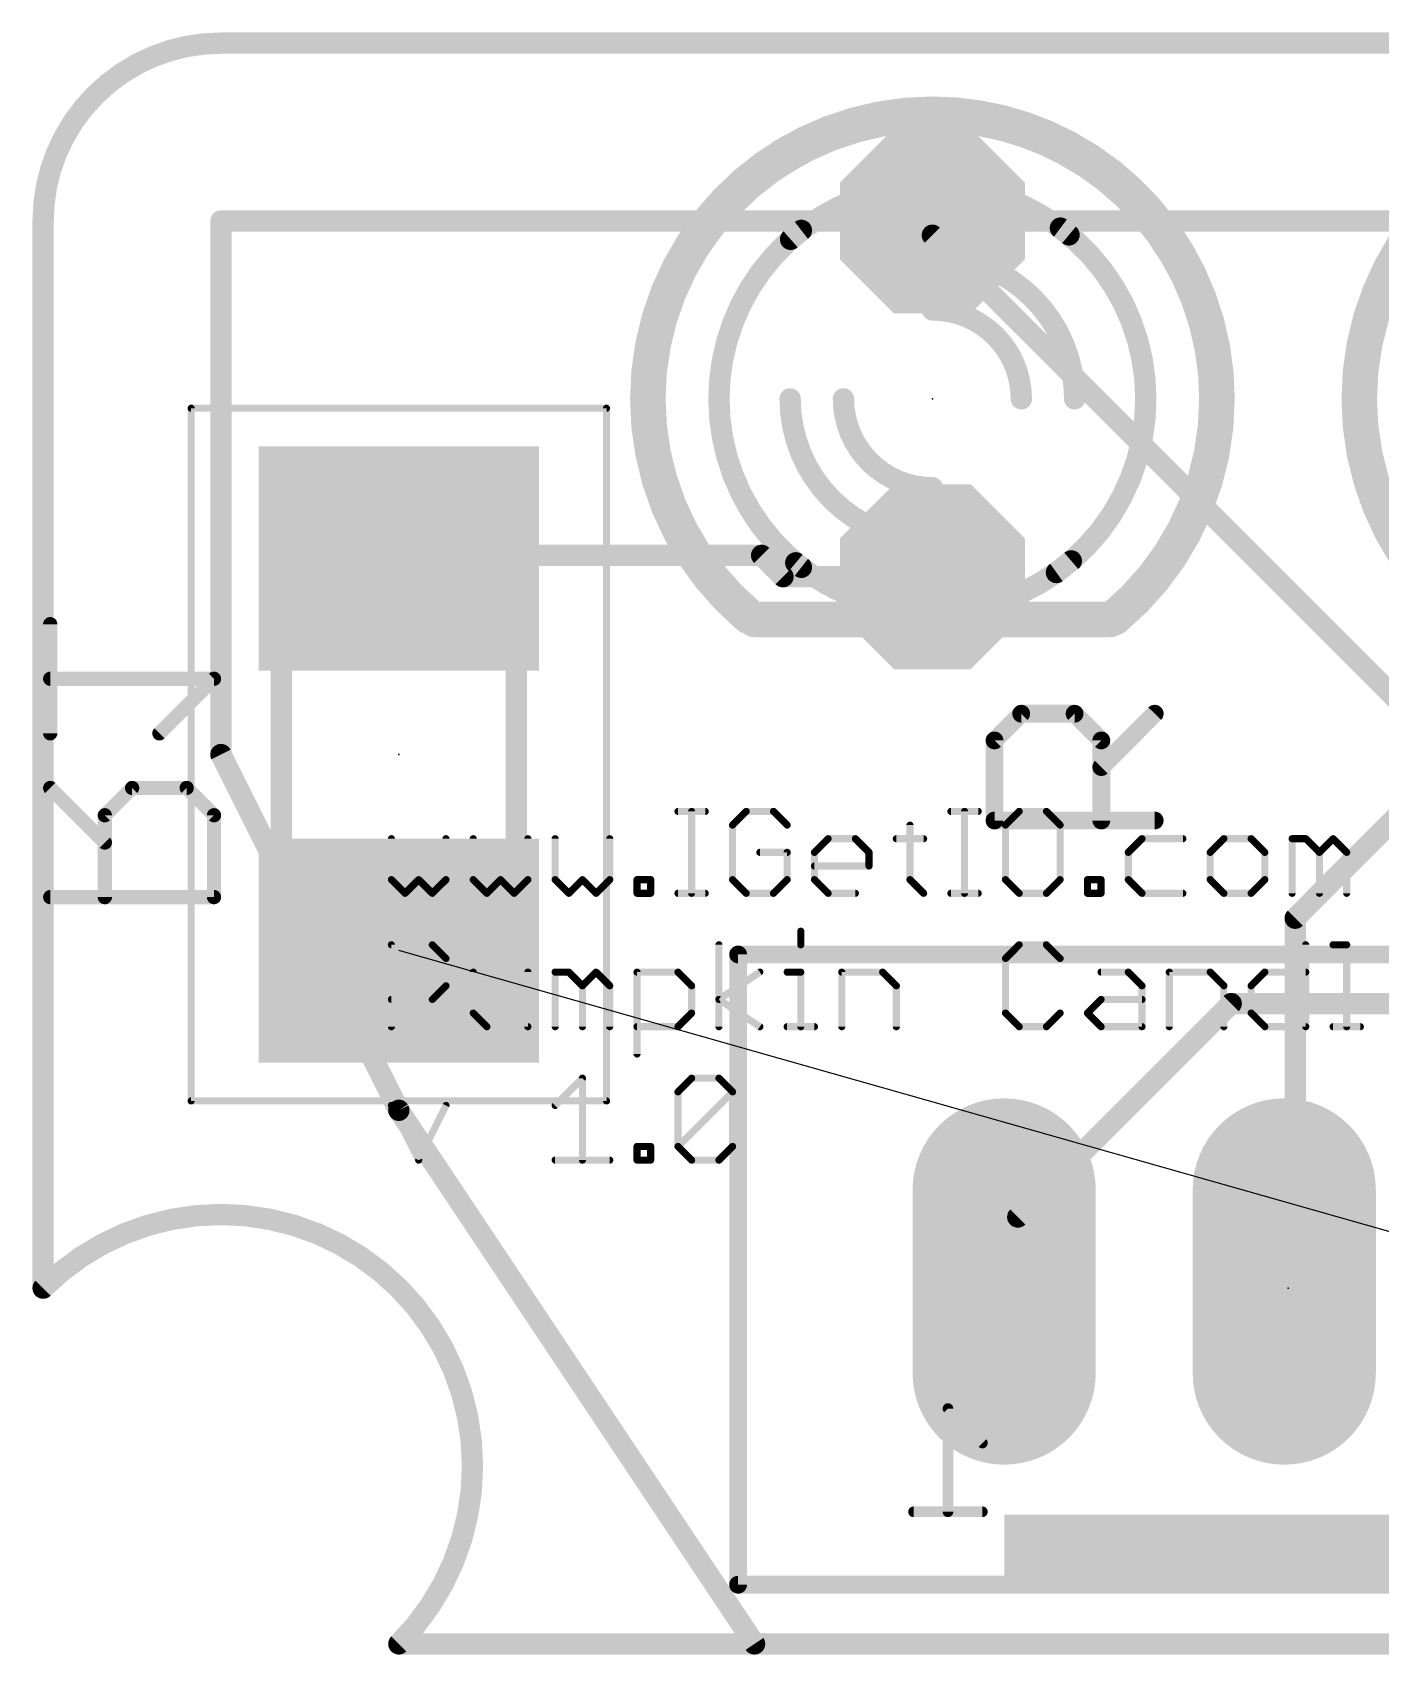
# Model space of a CAD drawing. Extents: x 12.6 to 30.6, y 19 to 30.6.
# Drawn here: x 12.62 to 22.25, y 18.97 to 30.56 of the extents above; entities that cross this region are included whole.
import ezdxf

# ---------------------------------------------------------------- set-up
doc = ezdxf.new("R2010")
doc.units = 0
for name, color, linetype in [('1', 22, 'CONTINUOUS'), ('16', 175, 'CONTINUOUS'), ('17', 82, 'CONTINUOUS'), ('19', 53, 'CONTINUOUS'), ('20', 7, 'CONTINUOUS'), ('21', 253, 'CONTINUOUS'), ('22', 253, 'CONTINUOUS'), ('23', 7, 'CONTINUOUS'), ('24', 7, 'CONTINUOUS'), ('25', 253, 'CONTINUOUS'), ('26', 253, 'CONTINUOUS'), ('40', 175, 'CONTINUOUS'), ('51', 253, 'CONTINUOUS'), ('52', 253, 'CONTINUOUS')]:
    doc.layers.add(name, color=color, linetype=linetype)

# ---------------------------------------------------------------- blocks, each defined once
blk = doc.blocks.new('RECT')
blk.add_solid([(-0.5, -0.5), (0.5, -0.5), (-0.5, 0.5), (0.5, 0.5)])
blk = doc.blocks.new('LONGP100')
at = {"const_width": 1}
blk.add_lwpolyline([(-0.5, 0), (0.5, 0)], dxfattribs=at)
at = {"const_width": 0.5}
for points in [[(-0.5, 0.25, 1), (-0.5, -0.25)], [(0.5, -0.25, 1), (0.5, 0.25)]]:
    blk.add_lwpolyline(points, format="xyb", dxfattribs=at)
blk = doc.blocks.new('OCTAGONP')
at = {"const_width": 0.5}
blk.add_lwpolyline([(-0.25, -0.1036), (-0.25, 0.1036), (-0.1036, 0.25), (0.1036, 0.25), (0.25, 0.1036), (0.25, -0.1036), (0.1036, -0.25), (-0.1036, -0.25), (-0.25, -0.1036), (-0.25, 0.1036)], dxfattribs=at)

msp = doc.modelspace()

# ---------------------------------------------------------------- linework, layer by layer
at = {"layer": '1', "const_width": 0.1524}
for points in [[(19.05, 29.1084), (19.05, 29.21)], [(22.7076, 25.4508), (19.05, 29.1084)], [(22.86, 25.4508), (21.6408, 24.2316)], [(21.6408, 24.2316), (21.6408, 21.6408)], [(21.6408, 21.6408), (21.5625, 21.6375)]]:
    msp.add_lwpolyline(points, dxfattribs=at)
at = {"layer": '1', "const_width": 0.0762}
for points in [[(19.0881, 29.21, 1), (19.0119, 29.21)], [(19.0119, 29.1084, 1), (19.0881, 29.1084)], [(19.0769, 29.1353, 1), (19.0231, 29.0815)], [(21.6789, 24.2316, 1), (21.6027, 24.2316)], [(21.6139, 24.2585, 1), (21.6677, 24.2047)], [(21.5609, 21.6756, 1), (21.5641, 21.5994)], [(21.6027, 21.6408, 1), (21.6789, 21.6408)], [(21.6424, 21.6027, 1), (21.6392, 21.6789)]]:
    msp.add_lwpolyline(points, format="xyb", dxfattribs=at)
at = {"layer": '16', "const_width": 0.1524}
for points in [[(13.97, 29.21), (13.97, 25.4)], [(29.21, 29.21), (13.97, 29.21)], [(17.8308, 26.8224), (15.24, 26.8224)], [(15.24, 26.8224), (15.24, 26.8)], [(17.9832, 26.67), (17.8308, 26.8224)], [(19.05, 26.67), (17.9832, 26.67)], [(13.97, 25.4), (15.24, 22.86)], [(19.6596, 22.098), (21.1836, 23.622)], [(21.1836, 23.622), (22.86, 23.622)], [(15.24, 22.86), (17.78, 19.05)], [(19.6596, 21.6408), (19.6596, 22.098)], [(19.6596, 21.6408), (19.5625, 21.6375)], [(17.78, 19.05), (25.4, 19.05)]]:
    msp.add_lwpolyline(points, dxfattribs=at)
at = {"layer": '16', "const_width": 0.0762}
for points in [[(14.0081, 29.21, 1), (13.9319, 29.21)], [(13.97, 29.2481, 1), (13.97, 29.1719)], [(15.24, 26.8605, 1), (15.24, 26.7843)], [(15.2781, 26.8224, 1), (15.2019, 26.8224)], [(17.8577, 26.8493, 1), (17.8039, 26.7955)], [(17.8308, 26.7843, 1), (17.8308, 26.8605)], [(15.2019, 26.8, 1), (15.2781, 26.8)], [(17.9832, 26.7081, 1), (17.9832, 26.6319)], [(17.9563, 26.6431, 1), (18.0101, 26.6969)], [(19.05, 26.6319, 1), (19.05, 26.7081)], [(14.0041, 25.417, 1), (13.9359, 25.383)], [(13.9319, 25.4, 1), (14.0081, 25.4)], [(21.1836, 23.6601, 1), (21.1836, 23.5839)], [(21.2105, 23.5951, 1), (21.1567, 23.6489)], [(15.2717, 22.8811, 1), (15.2083, 22.8389)], [(15.2059, 22.843, 1), (15.2741, 22.877)], [(19.6977, 22.098, 1), (19.6215, 22.098)], [(19.6327, 22.1249, 1), (19.6865, 22.0711)], [(19.5612, 21.6756, 1), (19.5638, 21.5994)], [(19.6215, 21.6408, 1), (19.6977, 21.6408)], [(19.6609, 21.6027, 1), (19.6583, 21.6789)], [(17.78, 19.0881, 1), (17.78, 19.0119)], [(17.7483, 19.0289, 1), (17.8117, 19.0711)]]:
    msp.add_lwpolyline(points, format="xyb", dxfattribs=at)
at = {"layer": '19'}
msp.add_line((23.5625, 21.6375), (15.24, 24), dxfattribs=at)
at = {"layer": '20'}
for points, const_width in [([(13.97, 30.48, 0.4142), (12.7, 29.21)], 0.1524), ([(13.97, 30.5181, 1), (13.97, 30.4419)], 0.0762), ([(13.97, 30.4419, 1), (13.97, 30.5181)], 0.0762), ([(12.7381, 29.21, 1), (12.6619, 29.21)], 0.0762), ([(12.6619, 29.21, 1), (12.7381, 29.21)], 0.0762), ([(15.24, 19.05, 1), (12.7, 21.59)], 0.1524), ([(12.6619, 21.59, 1), (12.7381, 21.59)], 0.0762), ([(12.6731, 21.6169, 1), (12.7269, 21.5631)], 0.0762), ([(15.24, 19.0881, 1), (15.24, 19.0119)], 0.0762), ([(15.2131, 19.0769, 1), (15.2669, 19.0231)], 0.0762)]:
    msp.add_lwpolyline(points, format="xyb", dxfattribs=dict(at, const_width=const_width))
at = {"layer": '20', "const_width": 0.1524}
for points in [[(29.21, 30.48), (13.97, 30.48)], [(12.7, 29.21), (12.7, 21.59)], [(15.24, 19.05), (27.94, 19.05)]]:
    msp.add_lwpolyline(points, dxfattribs=at)
at = {"layer": '21'}
for points, const_width in [([(18.0418, 29.7043, 0.2691), (17.018, 27.94)], 0.254), ([(18.0733, 29.6492, 1), (18.0103, 29.7594)], 0.127), ([(21.082, 27.94, 0.277), (20.0062, 29.7329)], 0.254), ([(20.0361, 29.7889, 1), (19.9763, 29.6769)], 0.127), ([(23.1218, 29.7043, 0.2691), (22.098, 27.94)], 0.254), ([(18.1144, 29.143, 0.2315), (17.526, 27.94)], 0.1524), ([(18.1378, 29.1129, 1), (18.091, 29.1731)], 0.0762), ([(20.574, 27.94, 0.2361), (19.9644, 29.1592)], 0.1524), ([(19.9873, 29.1897, 1), (19.9415, 29.1287)], 0.0762), ([(17.018, 27.94, 0.2206), (17.7374, 26.3888)], 0.254), ([(17.0815, 27.94, 1), (16.9545, 27.94)], 0.127), ([(20.3509, 26.379, 0.2226), (21.082, 27.94)], 0.254), ([(21.1455, 27.94, 1), (21.0185, 27.94)], 0.127), ([(22.098, 27.94, 0.2206), (22.8174, 26.3888)], 0.254), ([(22.1615, 27.94, 1), (22.0345, 27.94)], 0.127), ([(16.9545, 27.94, 1), (17.0815, 27.94)], 0.127), ([(17.526, 27.94, 0.2315), (18.1144, 26.737)], 0.1524), ([(17.5641, 27.94, 1), (17.4879, 27.94)], 0.0762), ([(17.4879, 27.94, 1), (17.5641, 27.94)], 0.0762), ([(19.9358, 26.6999, 0.2422), (20.574, 27.94)], 0.1524), ([(20.6121, 27.94, 1), (20.5359, 27.94)], 0.0762), ([(20.5359, 27.94, 1), (20.6121, 27.94)], 0.0762), ([(21.0185, 27.94, 1), (21.1455, 27.94)], 0.127), ([(22.0345, 27.94, 1), (22.1615, 27.94)], 0.127), ([(18.091, 26.7069, 1), (18.1378, 26.7671)], 0.0762), ([(19.9137, 26.7309, 1), (19.9579, 26.6689)], 0.0762), ([(17.6964, 26.3403, 1), (17.7784, 26.4373)], 0.127), ([(20.3102, 26.4278, 1), (20.3916, 26.3302)], 0.127)]:
    msp.add_lwpolyline(points, format="xyb", dxfattribs=dict(at, const_width=const_width))
at = {"layer": '22'}
for points, const_width in [([(25.5125, 23.9725), (17.6625, 23.9725)], 0.127), ([(17.6625, 23.9725), (17.6625, 19.4725)], 0.127), ([(19.4069, 20.4846), (19.1612, 20.7303)], 0.0762), ([(19.1612, 20.7303), (19.1612, 19.9931)], 0.0762), ([(19.4069, 19.9931), (18.9154, 19.9931)], 0.0762), ([(17.6625, 19.4725), (25.5125, 19.4725)], 0.127)]:
    msp.add_lwpolyline(points, dxfattribs=dict(at, const_width=const_width))
for points, const_width in [([(17.6943, 23.9725, 1), (17.6308, 23.9725)], 0.0635), ([(17.6625, 24.0042, 1), (17.6625, 23.9408)], 0.0635), ([(19.1802, 20.7303, 1), (19.1421, 20.7303)], 0.0381), ([(19.1746, 20.7438, 1), (19.1477, 20.7169)], 0.0381), ([(19.3934, 20.4711, 1), (19.4204, 20.4981)], 0.0381), ([(18.9154, 20.0122, 1), (18.9154, 19.9741)], 0.0381), ([(19.1421, 19.9931, 1), (19.1802, 19.9931)], 0.0381), ([(19.4069, 19.9741, 1), (19.4069, 20.0122)], 0.0381), ([(17.6625, 19.5042, 1), (17.6625, 19.4408)], 0.0635), ([(17.6308, 19.4725, 1), (17.6943, 19.4725)], 0.0635)]:
    msp.add_lwpolyline(points, format="xyb", dxfattribs=dict(at, const_width=const_width))
at = {"layer": '23'}
msp.add_point((19.05, 27.94), dxfattribs=at)
at = {"layer": '24'}
for p in [(15.24, 25.4), (21.59, 21.59)]:
    msp.add_point(p, dxfattribs=at)
at = {"layer": '25'}
for points, const_width in [([(19.4935, 25.5011), (19.6842, 25.6918)], 0.127), ([(19.6842, 25.6918), (20.0655, 25.6918)], 0.127), ([(20.0655, 25.6918), (20.2562, 25.5011)], 0.127), ([(20.2562, 25.3104), (20.6375, 25.6918)], 0.127), ([(19.4935, 24.9291), (19.4935, 25.5011)], 0.127), ([(20.2562, 25.5011), (20.2562, 24.9291)], 0.127), ([(17.2333, 24.9941), (17.4282, 24.9941)], 0.0508), ([(17.3307, 24.4094), (17.3307, 24.9941)], 0.0508), ([(17.7205, 24.9941), (17.6231, 24.8966)], 0.0508), ([(17.9154, 24.9941), (17.7205, 24.9941)], 0.0508), ([(18.0129, 24.8966), (17.9154, 24.9941)], 0.0508), ([(19.1823, 24.9941), (19.3772, 24.9941)], 0.0508), ([(19.2797, 24.4094), (19.2797, 24.9941)], 0.0508), ([(19.6695, 24.9941), (19.5721, 24.8966)], 0.0508), ([(19.8644, 24.9941), (19.6695, 24.9941)], 0.0508), ([(19.9619, 24.8966), (19.8644, 24.9941)], 0.0508), ([(17.6231, 24.8966), (17.6231, 24.5068)], 0.0508), ([(18.8899, 24.8966), (18.8899, 24.5068)], 0.0508), ([(20.6375, 24.9291), (19.4935, 24.9291)], 0.127), ([(19.5721, 24.8966), (19.5721, 24.5068)], 0.0508), ([(19.9619, 24.5068), (19.9619, 24.8966)], 0.0508), ([(15.1869, 24.7992), (15.1869, 24.5068)], 0.0508), ([(15.5767, 24.5068), (15.5767, 24.7992)], 0.0508), ([(15.7716, 24.7992), (15.7716, 24.5068)], 0.0508), ([(16.1614, 24.5068), (16.1614, 24.7992)], 0.0508), ([(16.3562, 24.7992), (16.3562, 24.5068)], 0.0508), ([(16.746, 24.5068), (16.746, 24.7992)], 0.0508), ([(18.2078, 24.7017), (18.3052, 24.7992)], 0.0508), ([(18.3052, 24.7992), (18.5001, 24.7992)], 0.0508), ([(18.5001, 24.7992), (18.5976, 24.7017)], 0.0508), ([(18.7925, 24.7992), (18.9874, 24.7992)], 0.0508), ([(20.5466, 24.7992), (20.4491, 24.7017)], 0.0508), ([(20.8389, 24.7992), (20.5466, 24.7992)], 0.0508), ([(21.1313, 24.7992), (21.0338, 24.7017)], 0.0508), ([(21.3262, 24.7992), (21.1313, 24.7992)], 0.0508), ([(21.4236, 24.7017), (21.3262, 24.7992)], 0.0508), ([(21.6185, 24.4094), (21.6185, 24.7992)], 0.0508), ([(21.6185, 24.7992), (21.716, 24.7992)], 0.0508), ([(21.716, 24.7992), (21.8134, 24.7017)], 0.0508), ([(21.8134, 24.7017), (21.9109, 24.7992)], 0.0508), ([(21.9109, 24.7992), (22.0083, 24.7017)], 0.0508), ([(18.0129, 24.7017), (17.818, 24.7017)], 0.0508), ([(18.0129, 24.5068), (18.0129, 24.7017)], 0.0508), ([(18.2078, 24.5068), (18.2078, 24.7017)], 0.0508), ([(18.5976, 24.7017), (18.5976, 24.6043)], 0.0508), ([(20.4491, 24.7017), (20.4491, 24.5068)], 0.0508), ([(21.0338, 24.7017), (21.0338, 24.5068)], 0.0508), ([(21.4236, 24.5068), (21.4236, 24.7017)], 0.0508), ([(21.8134, 24.7017), (21.8134, 24.4094)], 0.0508), ([(22.0083, 24.7017), (22.0083, 24.4094)], 0.0508), ([(18.5976, 24.6043), (18.2078, 24.6043)], 0.0508), ([(15.1869, 24.5068), (15.2843, 24.4094)], 0.0508), ([(15.2843, 24.4094), (15.3818, 24.5068)], 0.0508), ([(15.3818, 24.5068), (15.4792, 24.4094)], 0.0508), ([(15.4792, 24.4094), (15.5767, 24.5068)], 0.0508), ([(15.7716, 24.5068), (15.869, 24.4094)], 0.0508), ([(15.869, 24.4094), (15.9665, 24.5068)], 0.0508), ([(15.9665, 24.5068), (16.0639, 24.4094)], 0.0508), ([(16.0639, 24.4094), (16.1614, 24.5068)], 0.0508), ([(16.3562, 24.5068), (16.4537, 24.4094)], 0.0508), ([(16.4537, 24.4094), (16.5511, 24.5068)], 0.0508), ([(16.5511, 24.5068), (16.6486, 24.4094)], 0.0508), ([(16.6486, 24.4094), (16.746, 24.5068)], 0.0508), ([(16.9409, 24.4094), (16.9409, 24.5068)], 0.0508), ([(16.9409, 24.5068), (17.0384, 24.5068)], 0.0508), ([(17.0384, 24.5068), (17.0384, 24.4094)], 0.0508), ([(17.6231, 24.5068), (17.7205, 24.4094)], 0.0508), ([(17.9154, 24.4094), (18.0129, 24.5068)], 0.0508), ([(18.3052, 24.4094), (18.2078, 24.5068)], 0.0508), ([(18.8899, 24.5068), (18.9874, 24.4094)], 0.0508), ([(19.5721, 24.5068), (19.6695, 24.4094)], 0.0508), ([(19.8644, 24.4094), (19.9619, 24.5068)], 0.0508), ([(20.1568, 24.4094), (20.1568, 24.5068)], 0.0508), ([(20.1568, 24.5068), (20.2542, 24.5068)], 0.0508), ([(20.2542, 24.5068), (20.2542, 24.4094)], 0.0508), ([(20.4491, 24.5068), (20.5466, 24.4094)], 0.0508), ([(21.0338, 24.5068), (21.1313, 24.4094)], 0.0508), ([(21.3262, 24.4094), (21.4236, 24.5068)], 0.0508), ([(17.0384, 24.4094), (16.9409, 24.4094)], 0.0508), ([(17.2333, 24.4094), (17.4282, 24.4094)], 0.0508), ([(17.7205, 24.4094), (17.9154, 24.4094)], 0.0508), ([(18.5001, 24.4094), (18.3052, 24.4094)], 0.0508), ([(19.1823, 24.4094), (19.3772, 24.4094)], 0.0508), ([(19.6695, 24.4094), (19.8644, 24.4094)], 0.0508), ([(20.2542, 24.4094), (20.1568, 24.4094)], 0.0508), ([(20.5466, 24.4094), (20.8389, 24.4094)], 0.0508), ([(21.1313, 24.4094), (21.3262, 24.4094)], 0.0508), ([(18.1103, 24.139), (18.1103, 24.0416)], 0.0508), ([(15.1869, 23.4569), (15.1869, 24.0416)], 0.0508), ([(15.1869, 24.0416), (15.4792, 24.0416)], 0.0508), ([(15.4792, 24.0416), (15.5767, 23.9441)], 0.0508), ([(17.5256, 23.4569), (17.5256, 24.0416)], 0.0508), ([(19.6695, 24.0416), (19.5721, 23.9441)], 0.0508), ([(19.8644, 24.0416), (19.6695, 24.0416)], 0.0508), ([(19.9619, 23.9441), (19.8644, 24.0416)], 0.0508), ([(21.716, 24.0416), (21.716, 23.4569)], 0.0508), ([(21.9109, 24.0416), (22.0083, 24.0416)], 0.0508), ([(22.0083, 24.0416), (22.0083, 23.4569)], 0.0508), ([(15.5767, 23.9441), (15.5767, 23.7492)], 0.0508), ([(15.7716, 23.8467), (15.7716, 23.5543)], 0.0508), ([(16.1614, 23.4569), (16.1614, 23.8467)], 0.0508), ([(16.3562, 23.4569), (16.3562, 23.8467)], 0.0508), ([(16.3562, 23.8467), (16.4537, 23.8467)], 0.0508), ([(16.4537, 23.8467), (16.5511, 23.7492)], 0.0508), ([(16.5511, 23.7492), (16.6486, 23.8467)], 0.0508), ([(16.6486, 23.8467), (16.746, 23.7492)], 0.0508), ([(16.9409, 23.262), (16.9409, 23.8467)], 0.0508), ([(16.9409, 23.8467), (17.2333, 23.8467)], 0.0508), ([(17.2333, 23.8467), (17.3307, 23.7492)], 0.0508), ([(17.5256, 23.6518), (17.818, 23.8467)], 0.0508), ([(18.0129, 23.8467), (18.1103, 23.8467)], 0.0508), ([(18.1103, 23.8467), (18.1103, 23.4569)], 0.0508), ([(18.4027, 23.4569), (18.4027, 23.8467)], 0.0508), ([(18.4027, 23.8467), (18.695, 23.8467)], 0.0508), ([(18.695, 23.8467), (18.7925, 23.7492)], 0.0508), ([(19.5721, 23.9441), (19.5721, 23.5543)], 0.0508), ([(20.2542, 23.8467), (20.4491, 23.8467)], 0.0508), ([(20.4491, 23.8467), (20.5466, 23.7492)], 0.0508), ([(20.7415, 23.4569), (20.7415, 23.8467)], 0.0508), ([(20.7415, 23.8467), (21.0338, 23.8467)], 0.0508), ([(21.0338, 23.8467), (21.1313, 23.7492)], 0.0508), ([(21.3262, 23.7492), (21.4236, 23.8467)], 0.0508), ([(21.4236, 23.8467), (21.716, 23.8467)], 0.0508), ([(15.5767, 23.7492), (15.4792, 23.6518)], 0.0508), ([(16.5511, 23.7492), (16.5511, 23.4569)], 0.0508), ([(16.746, 23.7492), (16.746, 23.4569)], 0.0508), ([(17.3307, 23.7492), (17.3307, 23.5543)], 0.0508), ([(18.7925, 23.7492), (18.7925, 23.4569)], 0.0508), ([(20.5466, 23.7492), (20.5466, 23.4569)], 0.0508), ([(21.1313, 23.7492), (21.1313, 23.4569)], 0.0508), ([(21.3262, 23.5543), (21.3262, 23.7492)], 0.0508), ([(15.4792, 23.6518), (15.1869, 23.6518)], 0.0508), ([(17.818, 23.4569), (17.5256, 23.6518)], 0.0508), ([(20.1568, 23.5543), (20.2542, 23.6518)], 0.0508), ([(20.2542, 23.6518), (20.5466, 23.6518)], 0.0508), ([(15.7716, 23.5543), (15.869, 23.4569)], 0.0508), ([(17.3307, 23.5543), (17.2333, 23.4569)], 0.0508), ([(19.5721, 23.5543), (19.6695, 23.4569)], 0.0508), ([(19.8644, 23.4569), (19.9619, 23.5543)], 0.0508), ([(20.2542, 23.4569), (20.1568, 23.5543)], 0.0508), ([(21.4236, 23.4569), (21.3262, 23.5543)], 0.0508), ([(15.869, 23.4569), (16.1614, 23.4569)], 0.0508), ([(17.2333, 23.4569), (16.9409, 23.4569)], 0.0508), ([(18.0129, 23.4569), (18.2078, 23.4569)], 0.0508), ([(19.6695, 23.4569), (19.8644, 23.4569)], 0.0508), ([(20.5466, 23.4569), (20.2542, 23.4569)], 0.0508), ([(21.716, 23.4569), (21.4236, 23.4569)], 0.0508), ([(21.9109, 23.4569), (22.1058, 23.4569)], 0.0508), ([(16.3562, 22.8942), (16.5511, 23.0891)], 0.0508), ([(16.5511, 23.0891), (16.5511, 22.5044)], 0.0508), ([(17.2333, 22.9916), (17.3307, 23.0891)], 0.0508), ([(17.3307, 23.0891), (17.5256, 23.0891)], 0.0508), ([(17.5256, 23.0891), (17.6231, 22.9916)], 0.0508), ([(17.2333, 22.6018), (17.2333, 22.9916)], 0.0508), ([(17.2333, 22.6018), (17.6231, 22.9916)], 0.0508), ([(17.6231, 22.9916), (17.6231, 22.6018)], 0.0508), ([(15.1869, 22.8942), (15.3818, 22.5044)], 0.0508), ([(15.3818, 22.5044), (15.5767, 22.8942)], 0.0508), ([(16.9409, 22.5044), (16.9409, 22.6018)], 0.0508), ([(16.9409, 22.6018), (17.0384, 22.6018)], 0.0508), ([(17.0384, 22.6018), (17.0384, 22.5044)], 0.0508), ([(17.3307, 22.5044), (17.2333, 22.6018)], 0.0508), ([(17.6231, 22.6018), (17.5256, 22.5044)], 0.0508), ([(16.3562, 22.5044), (16.746, 22.5044)], 0.0508), ([(17.0384, 22.5044), (16.9409, 22.5044)], 0.0508), ([(17.5256, 22.5044), (17.3307, 22.5044)], 0.0508)]:
    msp.add_lwpolyline(points, dxfattribs=dict(at, const_width=const_width))
for points, const_width in [([(19.6842, 25.7235, 1), (19.6842, 25.66)], 0.0635), ([(19.7066, 25.6693, 1), (19.6617, 25.7142)], 0.0635), ([(20.088, 25.7142, 1), (20.0431, 25.6693)], 0.0635), ([(20.0655, 25.66, 1), (20.0655, 25.7235)], 0.0635), ([(20.66, 25.6693, 1), (20.615, 25.7142)], 0.0635), ([(19.5253, 25.5011, 1), (19.4618, 25.5011)], 0.0635), ([(19.4711, 25.5235, 1), (19.516, 25.4786)], 0.0635), ([(20.2879, 25.5011, 1), (20.2244, 25.5011)], 0.0635), ([(20.2337, 25.4786, 1), (20.2786, 25.5235)], 0.0635), ([(20.2337, 25.3329, 1), (20.2786, 25.288)], 0.0635), ([(17.2333, 25.0068, 1), (17.2333, 24.9814)], 0.0254), ([(17.3434, 24.9941, 1), (17.318, 24.9941)], 0.0254), ([(17.4282, 24.9814, 1), (17.4282, 25.0068)], 0.0254), ([(17.7205, 25.0068, 1), (17.7205, 24.9814)], 0.0254), ([(17.7295, 24.9851, 1), (17.7116, 25.0031)], 0.0254), ([(17.9244, 25.0031, 1), (17.9065, 24.9851)], 0.0254), ([(17.9154, 24.9814, 1), (17.9154, 25.0068)], 0.0254), ([(19.1823, 25.0068, 1), (19.1823, 24.9814)], 0.0254), ([(19.2924, 24.9941, 1), (19.267, 24.9941)], 0.0254), ([(19.3772, 24.9814, 1), (19.3772, 25.0068)], 0.0254), ([(19.6695, 25.0068, 1), (19.6695, 24.9814)], 0.0254), ([(19.6785, 24.9851, 1), (19.6605, 25.0031)], 0.0254), ([(19.8734, 25.0031, 1), (19.8554, 24.9851)], 0.0254), ([(19.8644, 24.9814, 1), (19.8644, 25.0068)], 0.0254), ([(17.6358, 24.8966, 1), (17.6104, 24.8966)], 0.0254), ([(17.6141, 24.9056, 1), (17.6321, 24.8877)], 0.0254), ([(18.0039, 24.8877, 1), (18.0219, 24.9056)], 0.0254), ([(18.9026, 24.8966, 1), (18.8772, 24.8966)], 0.0254), ([(19.4935, 24.9609, 1), (19.4935, 24.8974)], 0.0635), ([(19.4618, 24.9291, 1), (19.5253, 24.9291)], 0.0635), ([(19.5848, 24.8966, 1), (19.5594, 24.8966)], 0.0254), ([(19.5631, 24.9056, 1), (19.5811, 24.8877)], 0.0254), ([(19.9746, 24.8966, 1), (19.9492, 24.8966)], 0.0254), ([(19.9529, 24.8877, 1), (19.9709, 24.9056)], 0.0254), ([(20.2244, 24.9291, 1), (20.2879, 24.9291)], 0.0635), ([(20.6375, 24.8974, 1), (20.6375, 24.9609)], 0.0635), ([(15.1996, 24.7992, 1), (15.1742, 24.7992)], 0.0254), ([(15.5894, 24.7992, 1), (15.564, 24.7992)], 0.0254), ([(15.7843, 24.7992, 1), (15.7589, 24.7992)], 0.0254), ([(16.1741, 24.7992, 1), (16.1487, 24.7992)], 0.0254), ([(16.3689, 24.7992, 1), (16.3436, 24.7992)], 0.0254), ([(16.7587, 24.7992, 1), (16.7333, 24.7992)], 0.0254), ([(18.3052, 24.8119, 1), (18.3052, 24.7865)], 0.0254), ([(18.3142, 24.7902, 1), (18.2963, 24.8082)], 0.0254), ([(18.5091, 24.8082, 1), (18.4912, 24.7902)], 0.0254), ([(18.5001, 24.7865, 1), (18.5001, 24.8119)], 0.0254), ([(18.7925, 24.8119, 1), (18.7925, 24.7865)], 0.0254), ([(18.9874, 24.7865, 1), (18.9874, 24.8119)], 0.0254), ([(20.5466, 24.8119, 1), (20.5466, 24.7865)], 0.0254), ([(20.5555, 24.7902, 1), (20.5376, 24.8082)], 0.0254), ([(20.8389, 24.7865, 1), (20.8389, 24.8119)], 0.0254), ([(21.1313, 24.8119, 1), (21.1313, 24.7865)], 0.0254), ([(21.1402, 24.7902, 1), (21.1223, 24.8082)], 0.0254), ([(21.3351, 24.8082, 1), (21.3172, 24.7902)], 0.0254), ([(21.3262, 24.7865, 1), (21.3262, 24.8119)], 0.0254), ([(21.6312, 24.7992, 1), (21.6058, 24.7992)], 0.0254), ([(21.6185, 24.8119, 1), (21.6185, 24.7865)], 0.0254), ([(21.7249, 24.8082, 1), (21.707, 24.7902)], 0.0254), ([(21.716, 24.7865, 1), (21.716, 24.8119)], 0.0254), ([(21.9198, 24.8082, 1), (21.9019, 24.7902)], 0.0254), ([(21.9198, 24.7902, 1), (21.9019, 24.8082)], 0.0254), ([(17.818, 24.7144, 1), (17.818, 24.689)], 0.0254), ([(18.0256, 24.7017, 1), (18.0002, 24.7017)], 0.0254), ([(18.0129, 24.689, 1), (18.0129, 24.7144)], 0.0254), ([(18.2205, 24.7017, 1), (18.1951, 24.7017)], 0.0254), ([(18.1988, 24.7107, 1), (18.2168, 24.6928)], 0.0254), ([(18.6103, 24.7017, 1), (18.5849, 24.7017)], 0.0254), ([(18.5886, 24.6928, 1), (18.6066, 24.7107)], 0.0254), ([(20.4618, 24.7017, 1), (20.4364, 24.7017)], 0.0254), ([(20.4401, 24.7107, 1), (20.4581, 24.6928)], 0.0254), ([(21.0465, 24.7017, 1), (21.0211, 24.7017)], 0.0254), ([(21.0248, 24.7107, 1), (21.0428, 24.6928)], 0.0254), ([(21.4363, 24.7017, 1), (21.4109, 24.7017)], 0.0254), ([(21.4146, 24.6928, 1), (21.4326, 24.7107)], 0.0254), ([(21.8261, 24.7017, 1), (21.8007, 24.7017)], 0.0254), ([(21.8044, 24.7107, 1), (21.8224, 24.6928)], 0.0254), ([(21.8044, 24.6928, 1), (21.8224, 24.7107)], 0.0254), ([(22.021, 24.7017, 1), (21.9956, 24.7017)], 0.0254), ([(21.9993, 24.6928, 1), (22.0173, 24.7107)], 0.0254), ([(18.2078, 24.617, 1), (18.2078, 24.5916)], 0.0254), ([(18.5849, 24.6043, 1), (18.6103, 24.6043)], 0.0254), ([(18.5976, 24.5916, 1), (18.5976, 24.617)], 0.0254), ([(15.1958, 24.5158, 1), (15.1779, 24.4979)], 0.0254), ([(15.1742, 24.5068, 1), (15.1996, 24.5068)], 0.0254), ([(15.3907, 24.5158, 1), (15.3728, 24.4979)], 0.0254), ([(15.3907, 24.4979, 1), (15.3728, 24.5158)], 0.0254), ([(15.564, 24.5068, 1), (15.5894, 24.5068)], 0.0254), ([(15.5856, 24.4979, 1), (15.5677, 24.5158)], 0.0254), ([(15.7805, 24.5158, 1), (15.7626, 24.4979)], 0.0254), ([(15.7589, 24.5068, 1), (15.7843, 24.5068)], 0.0254), ([(15.9754, 24.5158, 1), (15.9575, 24.4979)], 0.0254), ([(15.9754, 24.4979, 1), (15.9575, 24.5158)], 0.0254), ([(16.1487, 24.5068, 1), (16.1741, 24.5068)], 0.0254), ([(16.1703, 24.4979, 1), (16.1524, 24.5158)], 0.0254), ([(16.3652, 24.5158, 1), (16.3473, 24.4979)], 0.0254), ([(16.3436, 24.5068, 1), (16.3689, 24.5068)], 0.0254), ([(16.5601, 24.5158, 1), (16.5422, 24.4979)], 0.0254), ([(16.5601, 24.4979, 1), (16.5422, 24.5158)], 0.0254), ([(16.7333, 24.5068, 1), (16.7587, 24.5068)], 0.0254), ([(16.755, 24.4979, 1), (16.7371, 24.5158)], 0.0254), ([(16.9536, 24.5068, 1), (16.9282, 24.5068)], 0.0254), ([(16.9409, 24.5195, 1), (16.9409, 24.4941)], 0.0254), ([(17.0511, 24.5068, 1), (17.0257, 24.5068)], 0.0254), ([(17.0384, 24.4941, 1), (17.0384, 24.5195)], 0.0254), ([(17.6321, 24.5158, 1), (17.6141, 24.4979)], 0.0254), ([(17.6104, 24.5068, 1), (17.6358, 24.5068)], 0.0254), ([(18.0002, 24.5068, 1), (18.0256, 24.5068)], 0.0254), ([(18.0219, 24.4979, 1), (18.0039, 24.5158)], 0.0254), ([(18.2168, 24.5158, 1), (18.1988, 24.4979)], 0.0254), ([(18.1951, 24.5068, 1), (18.2205, 24.5068)], 0.0254), ([(18.8772, 24.5068, 1), (18.9026, 24.5068)], 0.0254), ([(18.8989, 24.5158, 1), (18.881, 24.4979)], 0.0254), ([(19.5811, 24.5158, 1), (19.5631, 24.4979)], 0.0254), ([(19.5594, 24.5068, 1), (19.5848, 24.5068)], 0.0254), ([(19.9492, 24.5068, 1), (19.9746, 24.5068)], 0.0254), ([(19.9709, 24.4979, 1), (19.9529, 24.5158)], 0.0254), ([(20.1695, 24.5068, 1), (20.1441, 24.5068)], 0.0254), ([(20.1568, 24.5195, 1), (20.1568, 24.4941)], 0.0254), ([(20.2669, 24.5068, 1), (20.2415, 24.5068)], 0.0254), ([(20.2542, 24.4941, 1), (20.2542, 24.5195)], 0.0254), ([(20.4581, 24.5158, 1), (20.4401, 24.4979)], 0.0254), ([(20.4364, 24.5068, 1), (20.4618, 24.5068)], 0.0254), ([(21.0428, 24.5158, 1), (21.0248, 24.4979)], 0.0254), ([(21.0211, 24.5068, 1), (21.0465, 24.5068)], 0.0254), ([(21.4109, 24.5068, 1), (21.4363, 24.5068)], 0.0254), ([(21.4326, 24.4979, 1), (21.4146, 24.5158)], 0.0254), ([(15.2753, 24.4184, 1), (15.2933, 24.4004)], 0.0254), ([(15.2753, 24.4004, 1), (15.2933, 24.4184)], 0.0254), ([(15.4702, 24.4184, 1), (15.4882, 24.4004)], 0.0254), ([(15.4702, 24.4004, 1), (15.4882, 24.4184)], 0.0254), ([(15.86, 24.4184, 1), (15.878, 24.4004)], 0.0254), ([(15.86, 24.4004, 1), (15.878, 24.4184)], 0.0254), ([(16.0549, 24.4184, 1), (16.0729, 24.4004)], 0.0254), ([(16.0549, 24.4004, 1), (16.0729, 24.4184)], 0.0254), ([(16.4447, 24.4184, 1), (16.4627, 24.4004)], 0.0254), ([(16.4447, 24.4004, 1), (16.4627, 24.4184)], 0.0254), ([(16.6396, 24.4184, 1), (16.6576, 24.4004)], 0.0254), ([(16.6396, 24.4004, 1), (16.6576, 24.4184)], 0.0254), ([(16.9409, 24.4221, 1), (16.9409, 24.3967)], 0.0254), ([(16.9282, 24.4094, 1), (16.9536, 24.4094)], 0.0254), ([(17.0257, 24.4094, 1), (17.0511, 24.4094)], 0.0254), ([(17.0384, 24.3967, 1), (17.0384, 24.4221)], 0.0254), ([(17.2333, 24.4221, 1), (17.2333, 24.3967)], 0.0254), ([(17.318, 24.4094, 1), (17.3434, 24.4094)], 0.0254), ([(17.4282, 24.3967, 1), (17.4282, 24.4221)], 0.0254), ([(17.7205, 24.4221, 1), (17.7205, 24.3967)], 0.0254), ([(17.7116, 24.4004, 1), (17.7295, 24.4184)], 0.0254), ([(17.9065, 24.4184, 1), (17.9244, 24.4004)], 0.0254), ([(17.9154, 24.3967, 1), (17.9154, 24.4221)], 0.0254), ([(18.3052, 24.4221, 1), (18.3052, 24.3967)], 0.0254), ([(18.2963, 24.4004, 1), (18.3142, 24.4184)], 0.0254), ([(18.5001, 24.3967, 1), (18.5001, 24.4221)], 0.0254), ([(18.9784, 24.4004, 1), (18.9964, 24.4184)], 0.0254), ([(19.1823, 24.4221, 1), (19.1823, 24.3967)], 0.0254), ([(19.267, 24.4094, 1), (19.2924, 24.4094)], 0.0254), ([(19.3772, 24.3967, 1), (19.3772, 24.4221)], 0.0254), ([(19.6695, 24.4221, 1), (19.6695, 24.3967)], 0.0254), ([(19.6605, 24.4004, 1), (19.6785, 24.4184)], 0.0254), ([(19.8554, 24.4184, 1), (19.8734, 24.4004)], 0.0254), ([(19.8644, 24.3967, 1), (19.8644, 24.4221)], 0.0254), ([(20.1568, 24.4221, 1), (20.1568, 24.3967)], 0.0254), ([(20.1441, 24.4094, 1), (20.1695, 24.4094)], 0.0254), ([(20.2415, 24.4094, 1), (20.2669, 24.4094)], 0.0254), ([(20.2542, 24.3967, 1), (20.2542, 24.4221)], 0.0254), ([(20.5466, 24.4221, 1), (20.5466, 24.3967)], 0.0254), ([(20.5376, 24.4004, 1), (20.5555, 24.4184)], 0.0254), ([(20.8389, 24.3967, 1), (20.8389, 24.4221)], 0.0254), ([(21.1313, 24.4221, 1), (21.1313, 24.3967)], 0.0254), ([(21.1223, 24.4004, 1), (21.1402, 24.4184)], 0.0254), ([(21.3172, 24.4184, 1), (21.3351, 24.4004)], 0.0254), ([(21.3262, 24.3967, 1), (21.3262, 24.4221)], 0.0254), ([(21.6058, 24.4094, 1), (21.6312, 24.4094)], 0.0254), ([(21.8007, 24.4094, 1), (21.8261, 24.4094)], 0.0254), ([(21.9956, 24.4094, 1), (22.021, 24.4094)], 0.0254), ([(18.123, 24.139, 1), (18.0976, 24.139)], 0.0254), ([(15.1996, 24.0416, 1), (15.1742, 24.0416)], 0.0254), ([(15.1869, 24.0543, 1), (15.1869, 24.0289)], 0.0254), ([(15.4882, 24.0506, 1), (15.4702, 24.0326)], 0.0254), ([(15.4792, 24.0289, 1), (15.4792, 24.0543)], 0.0254), ([(17.5383, 24.0416, 1), (17.5129, 24.0416)], 0.0254), ([(18.0976, 24.0416, 1), (18.123, 24.0416)], 0.0254), ([(19.6695, 24.0543, 1), (19.6695, 24.0289)], 0.0254), ([(19.6785, 24.0326, 1), (19.6605, 24.0506)], 0.0254), ([(19.8734, 24.0506, 1), (19.8554, 24.0326)], 0.0254), ([(19.8644, 24.0289, 1), (19.8644, 24.0543)], 0.0254), ([(21.7287, 24.0416, 1), (21.7033, 24.0416)], 0.0254), ([(21.9109, 24.0543, 1), (21.9109, 24.0289)], 0.0254), ([(22.021, 24.0416, 1), (21.9956, 24.0416)], 0.0254), ([(22.0083, 24.0289, 1), (22.0083, 24.0543)], 0.0254), ([(15.5894, 23.9441, 1), (15.564, 23.9441)], 0.0254), ([(15.5677, 23.9352, 1), (15.5856, 23.9531)], 0.0254), ([(15.7843, 23.8467, 1), (15.7589, 23.8467)], 0.0254), ([(16.1741, 23.8467, 1), (16.1487, 23.8467)], 0.0254), ([(16.3562, 23.8594, 1), (16.3562, 23.834)], 0.0254), ([(16.3689, 23.8467, 1), (16.3436, 23.8467)], 0.0254), ([(16.4627, 23.8557, 1), (16.4447, 23.8377)], 0.0254), ([(16.4537, 23.834, 1), (16.4537, 23.8594)], 0.0254), ([(16.6576, 23.8557, 1), (16.6396, 23.8377)], 0.0254), ([(16.6576, 23.8377, 1), (16.6396, 23.8557)], 0.0254), ([(16.9536, 23.8467, 1), (16.9282, 23.8467)], 0.0254), ([(16.9409, 23.8594, 1), (16.9409, 23.834)], 0.0254), ([(17.2423, 23.8557, 1), (17.2243, 23.8377)], 0.0254), ([(17.2333, 23.834, 1), (17.2333, 23.8594)], 0.0254), ([(17.825, 23.8361, 1), (17.8109, 23.8573)], 0.0254), ([(18.0129, 23.8594, 1), (18.0129, 23.834)], 0.0254), ([(18.123, 23.8467, 1), (18.0976, 23.8467)], 0.0254), ([(18.1103, 23.834, 1), (18.1103, 23.8594)], 0.0254), ([(18.4154, 23.8467, 1), (18.39, 23.8467)], 0.0254), ([(18.4027, 23.8594, 1), (18.4027, 23.834)], 0.0254), ([(18.704, 23.8557, 1), (18.6861, 23.8377)], 0.0254), ([(18.695, 23.834, 1), (18.695, 23.8594)], 0.0254), ([(19.5848, 23.9441, 1), (19.5594, 23.9441)], 0.0254), ([(19.5631, 23.9531, 1), (19.5811, 23.9352)], 0.0254), ([(19.9529, 23.9352, 1), (19.9709, 23.9531)], 0.0254), ([(20.2542, 23.8594, 1), (20.2542, 23.834)], 0.0254), ([(20.4581, 23.8557, 1), (20.4401, 23.8377)], 0.0254), ([(20.4491, 23.834, 1), (20.4491, 23.8594)], 0.0254), ([(20.7542, 23.8467, 1), (20.7288, 23.8467)], 0.0254), ([(20.7415, 23.8594, 1), (20.7415, 23.834)], 0.0254), ([(21.0428, 23.8557, 1), (21.0248, 23.8377)], 0.0254), ([(21.0338, 23.834, 1), (21.0338, 23.8594)], 0.0254), ([(21.4236, 23.8594, 1), (21.4236, 23.834)], 0.0254), ([(21.4326, 23.8377, 1), (21.4146, 23.8557)], 0.0254), ([(21.716, 23.834, 1), (21.716, 23.8594)], 0.0254), ([(15.564, 23.7492, 1), (15.5894, 23.7492)], 0.0254), ([(15.5856, 23.7403, 1), (15.5677, 23.7582)], 0.0254), ([(16.5638, 23.7492, 1), (16.5384, 23.7492)], 0.0254), ([(16.5422, 23.7582, 1), (16.5601, 23.7403)], 0.0254), ([(16.5422, 23.7403, 1), (16.5601, 23.7582)], 0.0254), ([(16.7587, 23.7492, 1), (16.7333, 23.7492)], 0.0254), ([(16.7371, 23.7403, 1), (16.755, 23.7582)], 0.0254), ([(17.3434, 23.7492, 1), (17.318, 23.7492)], 0.0254), ([(17.3218, 23.7403, 1), (17.3397, 23.7582)], 0.0254), ([(18.8052, 23.7492, 1), (18.7798, 23.7492)], 0.0254), ([(18.7835, 23.7403, 1), (18.8015, 23.7582)], 0.0254), ([(20.5593, 23.7492, 1), (20.5339, 23.7492)], 0.0254), ([(20.5376, 23.7403, 1), (20.5556, 23.7582)], 0.0254), ([(21.144, 23.7492, 1), (21.1186, 23.7492)], 0.0254), ([(21.1223, 23.7403, 1), (21.1403, 23.7582)], 0.0254), ([(21.3389, 23.7492, 1), (21.3135, 23.7492)], 0.0254), ([(21.3172, 23.7582, 1), (21.3352, 23.7403)], 0.0254), ([(15.1869, 23.6645, 1), (15.1869, 23.6391)], 0.0254), ([(15.4702, 23.6608, 1), (15.4882, 23.6428)], 0.0254), ([(15.4792, 23.6391, 1), (15.4792, 23.6645)], 0.0254), ([(17.5327, 23.6624, 1), (17.5186, 23.6412)], 0.0254), ([(17.5186, 23.6624, 1), (17.5327, 23.6412)], 0.0254), ([(20.2542, 23.6645, 1), (20.2542, 23.6391)], 0.0254), ([(20.2632, 23.6428, 1), (20.2452, 23.6608)], 0.0254), ([(20.5466, 23.6391, 1), (20.5466, 23.6645)], 0.0254), ([(15.7805, 23.5633, 1), (15.7626, 23.5454)], 0.0254), ([(15.7589, 23.5543, 1), (15.7843, 23.5543)], 0.0254), ([(17.318, 23.5543, 1), (17.3434, 23.5543)], 0.0254), ([(17.3397, 23.5454, 1), (17.3218, 23.5633)], 0.0254), ([(19.5811, 23.5633, 1), (19.5631, 23.5454)], 0.0254), ([(19.5594, 23.5543, 1), (19.5848, 23.5543)], 0.0254), ([(19.9709, 23.5454, 1), (19.9529, 23.5633)], 0.0254), ([(20.1658, 23.5633, 1), (20.1478, 23.5454)], 0.0254), ([(20.1478, 23.5633, 1), (20.1658, 23.5454)], 0.0254), ([(21.3352, 23.5633, 1), (21.3172, 23.5454)], 0.0254), ([(21.3135, 23.5543, 1), (21.3389, 23.5543)], 0.0254), ([(15.1742, 23.4569, 1), (15.1996, 23.4569)], 0.0254), ([(15.869, 23.4696, 1), (15.869, 23.4442)], 0.0254), ([(15.86, 23.4479, 1), (15.878, 23.4659)], 0.0254), ([(16.1487, 23.4569, 1), (16.1741, 23.4569)], 0.0254), ([(16.1614, 23.4442, 1), (16.1614, 23.4696)], 0.0254), ([(16.3436, 23.4569, 1), (16.3689, 23.4569)], 0.0254), ([(16.5384, 23.4569, 1), (16.5638, 23.4569)], 0.0254), ([(16.7333, 23.4569, 1), (16.7587, 23.4569)], 0.0254), ([(16.9409, 23.4696, 1), (16.9409, 23.4442)], 0.0254), ([(17.2243, 23.4659, 1), (17.2423, 23.4479)], 0.0254), ([(17.2333, 23.4442, 1), (17.2333, 23.4696)], 0.0254), ([(17.5129, 23.4569, 1), (17.5383, 23.4569)], 0.0254), ([(17.8109, 23.4463, 1), (17.825, 23.4675)], 0.0254), ([(18.0129, 23.4696, 1), (18.0129, 23.4442)], 0.0254), ([(18.0976, 23.4569, 1), (18.123, 23.4569)], 0.0254), ([(18.2078, 23.4442, 1), (18.2078, 23.4696)], 0.0254), ([(18.39, 23.4569, 1), (18.4154, 23.4569)], 0.0254), ([(18.7798, 23.4569, 1), (18.8052, 23.4569)], 0.0254), ([(19.6695, 23.4696, 1), (19.6695, 23.4442)], 0.0254), ([(19.6605, 23.4479, 1), (19.6785, 23.4659)], 0.0254), ([(19.8554, 23.4659, 1), (19.8734, 23.4479)], 0.0254), ([(19.8644, 23.4442, 1), (19.8644, 23.4696)], 0.0254), ([(20.2542, 23.4696, 1), (20.2542, 23.4442)], 0.0254), ([(20.2452, 23.4479, 1), (20.2632, 23.4659)], 0.0254), ([(20.5339, 23.4569, 1), (20.5593, 23.4569)], 0.0254), ([(20.5466, 23.4442, 1), (20.5466, 23.4696)], 0.0254), ([(20.7288, 23.4569, 1), (20.7542, 23.4569)], 0.0254), ([(21.1186, 23.4569, 1), (21.144, 23.4569)], 0.0254), ([(21.4236, 23.4696, 1), (21.4236, 23.4442)], 0.0254), ([(21.4146, 23.4479, 1), (21.4326, 23.4659)], 0.0254), ([(21.7033, 23.4569, 1), (21.7287, 23.4569)], 0.0254), ([(21.716, 23.4442, 1), (21.716, 23.4696)], 0.0254), ([(21.9109, 23.4696, 1), (21.9109, 23.4442)], 0.0254), ([(21.9956, 23.4569, 1), (22.021, 23.4569)], 0.0254), ([(22.1058, 23.4442, 1), (22.1058, 23.4696)], 0.0254), ([(16.9282, 23.262, 1), (16.9536, 23.262)], 0.0254), ([(16.5638, 23.0891, 1), (16.5384, 23.0891)], 0.0254), ([(16.5601, 23.0801, 1), (16.5422, 23.0981)], 0.0254), ([(17.3307, 23.1018, 1), (17.3307, 23.0764)], 0.0254), ([(17.3397, 23.0801, 1), (17.3218, 23.0981)], 0.0254), ([(17.5346, 23.0981, 1), (17.5167, 23.0801)], 0.0254), ([(17.5256, 23.0764, 1), (17.5256, 23.1018)], 0.0254), ([(17.246, 22.9916, 1), (17.2206, 22.9916)], 0.0254), ([(17.2243, 23.0006, 1), (17.2423, 22.9827)], 0.0254), ([(17.6358, 22.9916, 1), (17.6104, 22.9916)], 0.0254), ([(17.6321, 22.9827, 1), (17.6141, 23.0006)], 0.0254), ([(17.6141, 22.9827, 1), (17.6321, 23.0006)], 0.0254), ([(15.1982, 22.8999, 1), (15.1755, 22.8885)], 0.0254), ([(15.588, 22.8885, 1), (15.5653, 22.8999)], 0.0254), ([(16.3473, 22.9032, 1), (16.3652, 22.8852)], 0.0254), ([(16.9536, 22.6018, 1), (16.9282, 22.6018)], 0.0254), ([(16.9409, 22.6145, 1), (16.9409, 22.5891)], 0.0254), ([(17.0511, 22.6018, 1), (17.0257, 22.6018)], 0.0254), ([(17.0384, 22.5891, 1), (17.0384, 22.6145)], 0.0254), ([(17.2423, 22.6108, 1), (17.2243, 22.5929)], 0.0254), ([(17.2243, 22.6108, 1), (17.2423, 22.5929)], 0.0254), ([(17.2206, 22.6018, 1), (17.246, 22.6018)], 0.0254), ([(17.6104, 22.6018, 1), (17.6358, 22.6018)], 0.0254), ([(17.6321, 22.5929, 1), (17.6141, 22.6108)], 0.0254), ([(15.3704, 22.5101, 1), (15.3931, 22.4987)], 0.0254), ([(15.3704, 22.4987, 1), (15.3931, 22.5101)], 0.0254), ([(16.3562, 22.5171, 1), (16.3562, 22.4917)], 0.0254), ([(16.5384, 22.5044, 1), (16.5638, 22.5044)], 0.0254), ([(16.746, 22.4917, 1), (16.746, 22.5171)], 0.0254), ([(16.9409, 22.5171, 1), (16.9409, 22.4917)], 0.0254), ([(16.9282, 22.5044, 1), (16.9536, 22.5044)], 0.0254), ([(17.0257, 22.5044, 1), (17.0511, 22.5044)], 0.0254), ([(17.0384, 22.4917, 1), (17.0384, 22.5171)], 0.0254), ([(17.3307, 22.5171, 1), (17.3307, 22.4917)], 0.0254), ([(17.3218, 22.4954, 1), (17.3397, 22.5134)], 0.0254), ([(17.5167, 22.5134, 1), (17.5346, 22.4954)], 0.0254), ([(17.5256, 22.4917, 1), (17.5256, 22.5171)], 0.0254)]:
    msp.add_lwpolyline(points, format="xyb", dxfattribs=dict(at, const_width=const_width))
at = {"layer": '26', "const_width": 0.1016}
for points in [[(12.7508, 25.5514), (12.7508, 26.331)], [(13.9202, 25.9412), (12.7508, 25.9412)], [(13.5304, 25.5514), (13.9202, 25.9412)], [(13.1406, 24.7718), (12.7508, 25.1616)], [(13.3355, 25.1616), (13.1406, 24.9667)], [(13.7253, 25.1616), (13.3355, 25.1616)], [(13.9202, 24.9667), (13.7253, 25.1616)], [(13.1406, 24.9667), (13.1406, 24.382)], [(13.9202, 24.382), (13.9202, 24.9667)], [(12.7508, 24.382), (13.9202, 24.382)]]:
    msp.add_lwpolyline(points, dxfattribs=at)
at = {"layer": '26', "const_width": 0.0508}
for points in [[(12.7762, 26.331, 1), (12.7254, 26.331)], [(12.7508, 25.9666, 1), (12.7508, 25.9158)], [(13.9382, 25.9232, 1), (13.9022, 25.9592)], [(13.9202, 25.9158, 1), (13.9202, 25.9666)], [(12.7254, 25.5514, 1), (12.7762, 25.5514)], [(13.5124, 25.5694, 1), (13.5484, 25.5334)], [(12.7688, 25.1796, 1), (12.7328, 25.1436)], [(13.3355, 25.187, 1), (13.3355, 25.1362)], [(13.3535, 25.1436, 1), (13.3175, 25.1796)], [(13.7433, 25.1796, 1), (13.7073, 25.1436)], [(13.7253, 25.1362, 1), (13.7253, 25.187)], [(13.1226, 24.9847, 1), (13.1586, 24.9487)], [(13.166, 24.9667, 1), (13.1152, 24.9667)], [(13.9456, 24.9667, 1), (13.8948, 24.9667)], [(13.9022, 24.9487, 1), (13.9382, 24.9847)], [(13.1226, 24.7538, 1), (13.1586, 24.7898)], [(12.7508, 24.4074, 1), (12.7508, 24.3566)], [(13.1152, 24.382, 1), (13.166, 24.382)], [(13.8948, 24.382, 1), (13.9456, 24.382)], [(13.9202, 24.3566, 1), (13.9202, 24.4074)]]:
    msp.add_lwpolyline(points, format="xyb", dxfattribs=at)
at = {"layer": '40', "const_width": 0.0508}
for points in [[(13.757, 27.873), (13.757, 22.927)], [(16.723, 27.873), (13.757, 27.873)], [(16.723, 22.927), (16.723, 27.873)], [(13.757, 22.927), (16.723, 22.927)]]:
    msp.add_lwpolyline(points, dxfattribs=at)
at = {"layer": '40', "const_width": 0.0254}
for points in [[(13.7697, 27.873, 1), (13.7443, 27.873)], [(13.757, 27.8857, 1), (13.757, 27.8603)], [(16.7357, 27.873, 1), (16.7103, 27.873)], [(16.723, 27.8603, 1), (16.723, 27.8857)], [(13.757, 22.9397, 1), (13.757, 22.9143)], [(13.7443, 22.927, 1), (13.7697, 22.927)], [(16.7103, 22.927, 1), (16.7357, 22.927)], [(16.723, 22.9143, 1), (16.723, 22.9397)]]:
    msp.add_lwpolyline(points, format="xyb", dxfattribs=at)
at = {"layer": '51'}
for points, const_width in [([(19.05, 29.972, 0.1388), (17.985, 29.6706)], 0.254), ([(20.0134, 29.7291, 0.1241), (19.05, 29.972)], 0.254), ([(19.05, 30.0355, 1), (19.05, 29.9085)], 0.127), ([(19.05, 29.9085, 1), (19.05, 30.0355)], 0.127), ([(17.9517, 29.7247, 1), (18.0183, 29.6165)], 0.127), ([(19.9833, 29.6732, 1), (20.0435, 29.785)], 0.127), ([(19.05, 29.464, 0.1837), (18.0375, 29.0791)], 0.1524), ([(20.0256, 29.1108, 0.1754), (19.05, 29.464)], 0.1524), ([(19.05, 29.5021, 1), (19.05, 29.4259)], 0.0762), ([(19.05, 29.4259, 1), (19.05, 29.5021)], 0.0762), ([(18.0122, 29.1076, 1), (18.0628, 29.0506)], 0.0762), ([(20.0012, 29.0815, 1), (20.05, 29.1401)], 0.0762), ([(20.066, 27.94, 0.4142), (19.05, 28.956)], 0.1524), ([(19.05, 28.9941, 1), (19.05, 28.9179)], 0.0762), ([(19.685, 27.94, 0.4142), (19.05, 28.575)], 0.1524), ([(19.05, 28.6131, 1), (19.05, 28.5369)], 0.0762), ([(18.034, 27.94, 0.4142), (19.05, 26.924)], 0.1524), ([(18.0721, 27.94, 1), (17.9959, 27.94)], 0.0762), ([(18.415, 27.94, 0.4142), (19.05, 27.305)], 0.1524), ([(18.4531, 27.94, 1), (18.3769, 27.94)], 0.0762), ([(19.6469, 27.94, 1), (19.7231, 27.94)], 0.0762), ([(20.0279, 27.94, 1), (20.1041, 27.94)], 0.0762), ([(19.05, 27.2669, 1), (19.05, 27.3431)], 0.0762), ([(19.05, 26.8859, 1), (19.05, 26.9621)], 0.0762), ([(18.0744, 26.7692, 0.1754), (19.05, 26.416)], 0.1524), ([(18.0988, 26.7985, 1), (18.05, 26.7399)], 0.0762), ([(19.05, 26.416, 0.179), (20.0418, 26.7829)], 0.1524), ([(20.0666, 26.754, 1), (20.017, 26.8118)], 0.0762), ([(17.78, 26.4287, 1), (17.78, 26.3017)], 0.127), ([(19.05, 26.4541, 1), (19.05, 26.3779)], 0.0762), ([(19.05, 26.3779, 1), (19.05, 26.4541)], 0.0762), ([(20.32, 26.3017, 1), (20.32, 26.4287)], 0.127)]:
    msp.add_lwpolyline(points, format="xyb", dxfattribs=dict(at, const_width=const_width))
at = {"layer": '51', "const_width": 0.254}
msp.add_lwpolyline([(17.78, 26.3652), (20.32, 26.3652)], dxfattribs=at)
at = {"layer": '52', "const_width": 0.1524}
for points in [[(14.4018, 24.257), (14.4018, 26.543)], [(16.0782, 24.257), (16.0782, 26.543)]]:
    msp.add_lwpolyline(points, dxfattribs=at)
at = {"layer": '52', "const_width": 0.0762}
for points in [[(14.4399, 26.543, 1), (14.3637, 26.543)], [(16.1163, 26.543, 1), (16.0401, 26.543)], [(14.3637, 24.257, 1), (14.4399, 24.257)], [(16.0401, 24.257, 1), (16.1163, 24.257)]]:
    msp.add_lwpolyline(points, format="xyb", dxfattribs=at)

# ---------------------------------------------------------------- block references
at = {"layer": '16', "xscale": 1.6, "yscale": 2, "rotation": 270}
for p in [(15.24, 26.8), (15.24, 24)]:
    msp.add_blockref('RECT', p, dxfattribs=at)
at = {"layer": '17'}
for name, p, xscale, yscale, rotation in [('OCTAGONP', (19.05, 29.21), 1.3208, 1.3208, 270), ('OCTAGONP', (19.05, 29.21), 1.3208, 1.3208, 270), ('OCTAGONP', (19.05, 26.67), 1.3208, 1.3208, 270), ('OCTAGONP', (19.05, 26.67), 1.3208, 1.3208, 270), ('LONGP100', (19.5625, 21.6375), 1.308, 1.308, 90), ('LONGP100', (19.5625, 21.6375), 1.308, 1.308, 90), ('LONGP100', (21.5625, 21.6375), 1.308, 1.308, 90), ('LONGP100', (21.5625, 21.6375), 1.308, 1.308, 90)]:
    msp.add_blockref(name, p, dxfattribs=dict(at, xscale=xscale, yscale=yscale, rotation=rotation))
at = {"layer": '22', "xscale": 4, "yscale": 0.5, "rotation": 180}
msp.add_blockref('RECT', (21.5625, 19.7225), dxfattribs=at)
at = {"layer": '52', "xscale": 0.5842, "yscale": 1.8288, "rotation": 270}
for p in [(15.24, 26.8097), (15.24, 23.9903)]:
    msp.add_blockref('RECT', p, dxfattribs=at)

doc.saveas('drawing.dxf')
